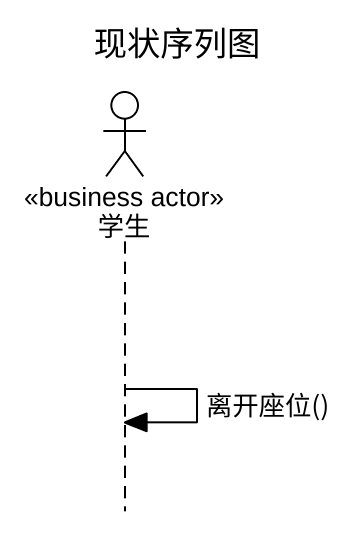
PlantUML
@startuml
title 现状序列图
hide footbox
actor 学生 <<business actor>>

学生 -> 学生 : 离开座位()
@enduml
